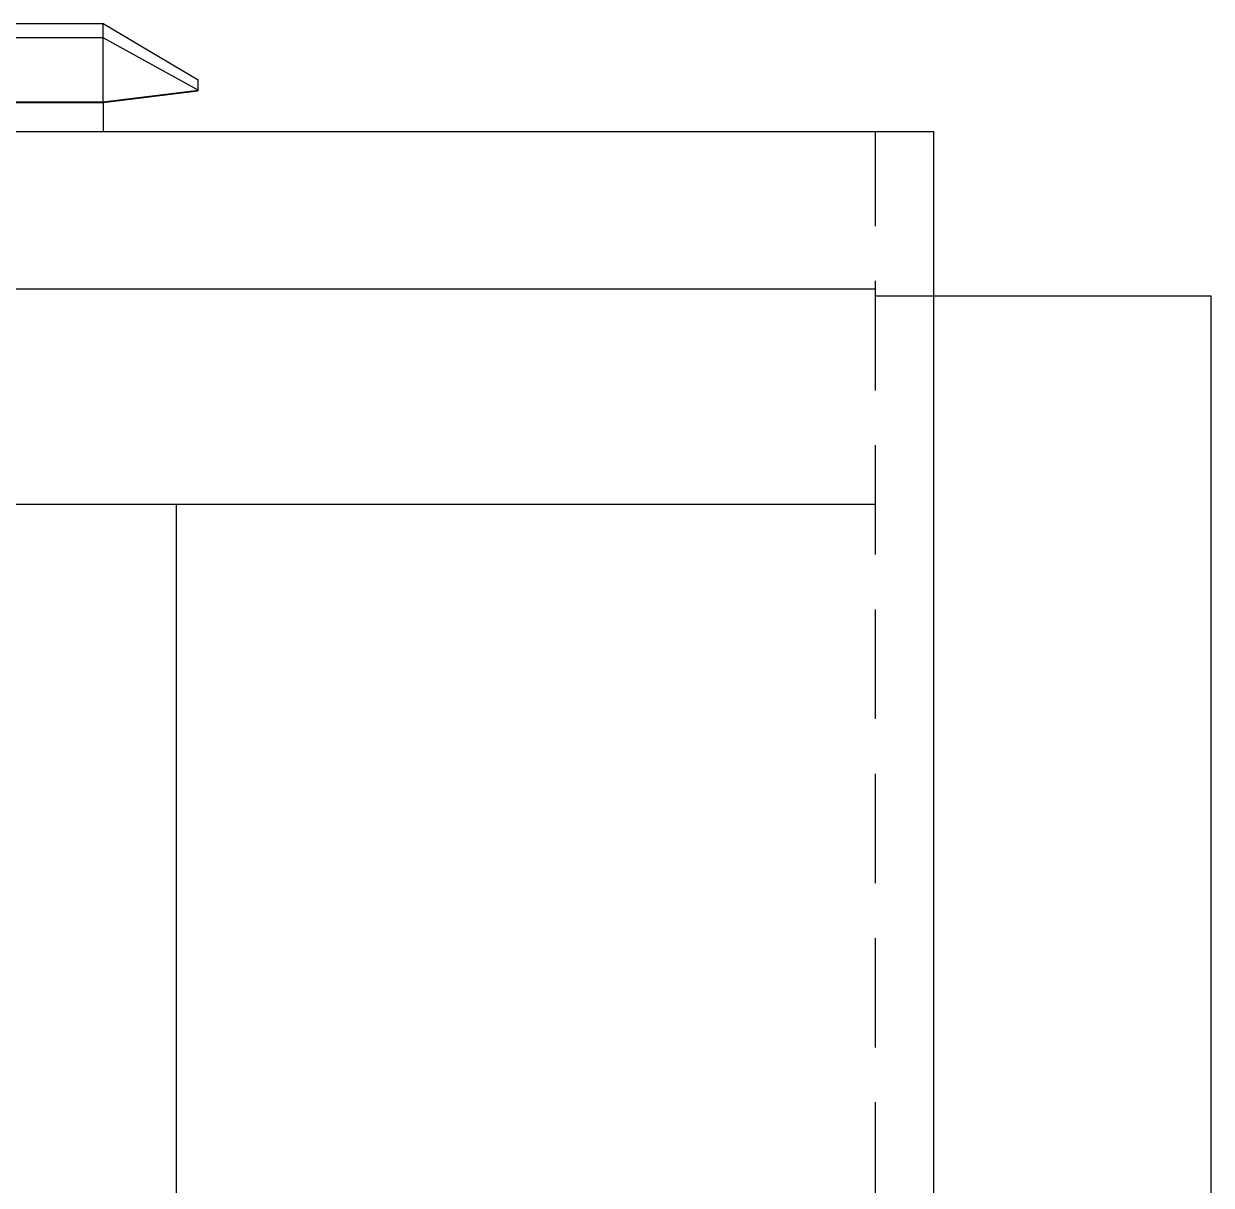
# Model space of a CAD drawing. Extents: x 39751 to 116307, y -36149 to -14965.
# Drawn here: x 111569 to 113196, y -19239 to -17648 of the extents above; entities that cross this region are included whole.
import ezdxf

# ---------------------------------------------------------------- set-up
doc = ezdxf.new("R2010")
doc.units = 0
doc.header["$LTSCALE"] = 1500
for name, pattern in [('DASHED', [0.35, 0.3, -0.05]), ('HIDDEN1', [0.15, 0.1, -0.05]), ('PHANTOM', [0.95, 0.76, -0.05, 0.02, -0.05, 0.02, -0.05])]:
    doc.linetypes.add(name, pattern=pattern)
for name, color, linetype in [('confine0', 7, 'Continuous'), ('confine2', 2, 'DASHED'), ('confine4', 2, 'HIDDEN1')]:
    doc.layers.add(name, color=color, linetype=linetype)

msp = doc.modelspace()

# ---------------------------------------------------------------- linework, layer by layer
at = {"color": 7}
for p, q in [((111677.7, -17647.9), (111113.7, -17647.9)), ((111677.7, -17667.4), (111113.7, -17667.4)), ((111113.7, -17754.9), (111677.7, -17754.9)), ((111114, -17755.7), (111677.4, -17755.7))]:
    msp.add_line(p, q, dxfattribs=at)
at = {"color": 7, "ltscale": 0.024355}
msp.add_line((111677.7, -17667.4), (111677.7, -17647.9), dxfattribs=at)
at = {"color": 7, "ltscale": 0.1889}
msp.add_line((111807.7, -17725), (111677.7, -17647.9), dxfattribs=at)
at = {"color": 7, "ltscale": 0.109364}
msp.add_line((111677.7, -17754.9), (111677.7, -17667.4), dxfattribs=at)
at = {"color": 7, "ltscale": 0.185448}
msp.add_line((111807.7, -17738.9), (111677.7, -17667.4), dxfattribs=at)
at = {"color": 7, "ltscale": 0.017397}
msp.add_line((111807.7, -17738.9), (111807.7, -17725), dxfattribs=at)
at = {"color": 7, "ltscale": 0.163295}
for p, q in [((111677.4, -17755.7), (111807, -17739.8)), ((111807, -17739.8), (111677.4, -17755.7))]:
    msp.add_line(p, q, dxfattribs=at)
at = {"color": 7, "ltscale": 0.163727}
msp.add_line((111677.7, -17754.9), (111807.7, -17738.9), dxfattribs=at)
at = {"color": 7, "ltscale": 0.001439}
msp.add_line((111807, -17739.8), (111807.7, -17738.9), dxfattribs=at)
at = {"color": 7, "ltscale": 0.247119}
msp.add_line((111479.7, -17755.7), (111677.4, -17755.7), dxfattribs=at)
at = {"color": 7, "ltscale": 0.001106}
msp.add_line((111677.7, -17754.9), (111677.4, -17755.7), dxfattribs=at)
at = {"color": 7, "linetype": 'PHANTOM', "ltscale": 0.054045}
msp.add_line((111677.4, -17755.7), (111677.4, -17796), dxfattribs=at)
for p, q in [((112815.7, -20400), (112815.7, -17796)), ((90855.7, -18011), (112735.7, -18011)), ((113195.7, -18021), (112815.7, -18021)), ((113195.7, -20331), (113195.7, -18021)), ((90855.7, -18306), (112735.7, -18306))]:
    msp.add_line(p, q)
at = {"layer": 'confine0'}
for p, q in [((112815.7, -17796), (90775.7, -17796)), ((111777.7, -18306), (111777.7, -20241))]:
    msp.add_line(p, q, dxfattribs=at)
at = {"layer": 'confine2'}
msp.add_line((112815.7, -18021), (112735.7, -18021), dxfattribs=at)
at = {"layer": 'confine4'}
msp.add_line((112735.7, -20400), (112735.7, -17796), dxfattribs=at)

doc.saveas('drawing.dxf')
